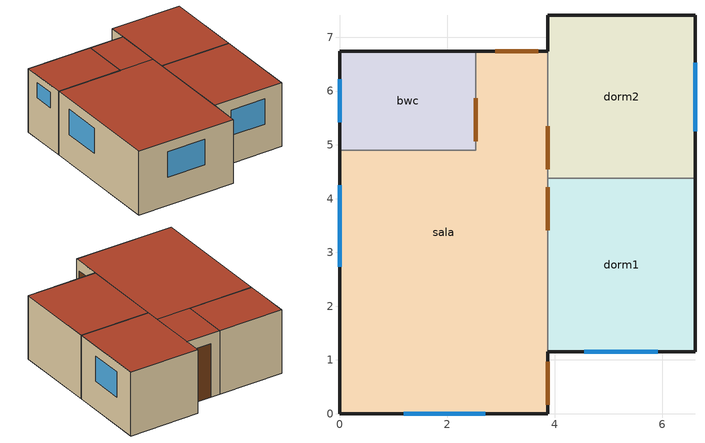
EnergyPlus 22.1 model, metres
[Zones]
dorm1
 floor othersideconditionsmodel (piso): 6.61,1.15 3.87,1.15 3.87,4.38 6.61,4.38 z0
 wall outside (par_ext): 3.87,1.15 6.61,1.15 6.61,4.38 z0:2.5
 wall to sala (par_int): 3.87,4.38 3.87,1.15 z0:2.5
 wall to dorm2 (par_int): 6.61,4.38 3.87,4.38 z0:2.5
 window (vidro): 4.55,1.15 5.92,1.15 z1.1:2.1
 door inside (porta_int): 3.87,4.21 3.87,3.42 z0:2.1
 roof outside (cob): 3.87,1.15 6.61,1.15 6.61,4.38 3.87,4.38 z2.5
dorm2
 floor othersideconditionsmodel (piso): 6.61,4.38 3.87,4.38 3.87,7.41 6.61,7.41 z0
 wall outside (par_ext): 6.61,4.38 6.61,7.41 3.87,7.41 3.87,6.74 z0:2.5
 wall to sala (par_int): 3.87,6.74 3.87,4.38 z0:2.5
 window (vidro): 6.61,5.25 6.61,6.53 z1.1:2.1
 door inside (porta_int): 3.87,5.35 3.87,4.55 z0:2.1
 roof outside (cob): 3.87,4.38 6.61,4.38 6.61,7.41 3.87,7.41 z2.5
sala
 floor othersideconditionsmodel (piso): 3.87,0 0,0 0,4.9 2.53,4.9 2.53,6.74 3.87,6.74 z0
 wall outside (par_ext): 0,4.9 0,0 3.87,0 3.87,1.15 / 3.87,6.74 2.53,6.74 z0:2.5
 wall to bwc (par_int): 2.53,6.74 2.53,4.9 0,4.9 z0:2.5
 window (vidro): 0,4.25 0,2.73 / 1.19,0 2.71,0 z1.1:2.1
 door (porta_ext): 3.87,0.17 3.87,0.97 / 3.7,6.74 2.9,6.74 z0:2.1
 door inside (porta_int): 2.53,5.87 2.53,5.07 z0:2.1
 roof outside (cob): 0,0 3.87,0 3.87,4.9 0,4.9 z2.5; 2.53,4.9 3.87,4.9 3.87,6.74 2.53,6.74 z2.5
bwc
 floor othersideconditionsmodel (piso): 2.53,4.9 0,4.9 0,6.74 2.53,6.74 z0
 wall outside (par_ext): 2.53,6.74 0,6.74 0,4.9 z0:2.5
 window (vidro): 0,6.22 0,5.42 z1.6:2.2
 roof outside (cob): 0,4.9 2.53,4.9 2.53,6.74 0,6.74 z2.5
[Building]
unifamiliar: North Axis {deg}=0; Terrain=City; Loads Convergence Tolerance Value {W}=0.04; Temperature Convergence Tolerance Value {deltaC}=0.4; Solar Distribution=FullInteriorAndExteriorWithReflections; Maximum Number of Warmup Days=25; Minimum Number of Warmup Days=6
[Site:GroundTemperature:Undisturbed:FiniteDifference]
groundtemp_finitediff: 1, 1250, 1200, 30, 50, 0.4
[Site:GroundDomain:Slab]
grounddomain_slab: 10, 1, 5, 1, 1250, 1200, 30, 50, Site:GroundTemperature:Undisturbed:FiniteDifference, groundtemp_finitediff, 0.4, ground_coupled_oscm, OnGrade, No, Full, No, Timestep, 1.6, 6
[Material] Thermal Absorptance=0.9
Name | Roughness | Thickness {m} | Conductivity {W/m-K} | Density {kg/m3} | Specific Heat {J/kg-K} | Solar Absorptance | Visible Absorptance
ref_concreto_10cm_abs05 | Rough | 0.1 | 1.75 | 2200 | 1000 | 0.5 | 0.5
ref_porta_mad_3cm_abs05 | MediumSmooth | 0.03 | 0.15 | 650 | 2300 | 0.5 | 0.5
ref_concreto_10cm_abs058 | Rough | 0.1 | 1.75 | 2200 | 1000 | 0.58 | 0.58
ref_fibro_telha_abs065 | MediumRough | 0.006 | 0.65 | 1700 | 840 | 0.65 | 0.65
[Material:NoMass]
ref_isolante: Roughness=Rough; Thermal Resistance {m2-K/W}=0.67; Thermal Absorptance=0.9; Solar Absorptance=0.7; Visible Absorptance=0.7
[Material:AirGap]
ref_camara_ar_cob: Thermal Resistance {m2-K/W}=0.21
[WindowMaterial:SimpleGlazingSystem]
ref_vidro_u57_shgc087: U-Factor {W/m2-K}=5.7; Solar Heat Gain Coefficient=0.87
[Construction]
piso; par_int: ref_concreto_10cm_abs05
cob: ref_fibro_telha_abs065, ref_camara_ar_cob, ref_isolante, ref_concreto_10cm_abs05
par_ext: ref_concreto_10cm_abs058
porta_ext; porta_int: ref_porta_mad_3cm_abs05
vidro: ref_vidro_u57_shgc087
[Zone] Multiplier=1
sala; dorm1; dorm2; bwc
[SurfaceProperty:OtherSideConditionsModel]
ground_coupled_oscm: Type of Modeling=GroundCoupledSurface
[HVACTemplate:Thermostat]
termostato: Constant Heating Setpoint {C}=21; Constant Cooling Setpoint {C}=23
[HVACTemplate:Zone:IdealLoadsAirSystem] Template Thermostat=termostato; Maximum Heating Supply Air Temperature {C}=50; Minimum Cooling Supply Air Temperature {C}=13; Maximum Heating Supply Air Humidity Ratio {kgWater/kgDryAir}=0.0156; Minimum Cooling Supply Air Humidity Ratio {kgWater/kgDryAir}=0.0077; Heating Limit=NoLimit; Cooling Limit=NoLimit; Dehumidification Control Type=None; Cooling Sensible Heat Ratio=0.7; Dehumidification Setpoint {percent}=60; Humidification Control Type=None; Humidification Setpoint {percent}=30; Outdoor Air Method=None; Outdoor Air Flow Rate per Person {m3/s}=0.00944; Demand Controlled Ventilation Type=None; Outdoor Air Economizer Type=NoEconomizer; Heat Recovery Type=None; Sensible Heat Recovery Effectiveness=0.7; Latent Heat Recovery Effectiveness=0.65
Name | System Availability Schedule
sala | sch_hvac_sala
dorm1; dorm2 | sch_hvac_dorm
[Schedule:Compact]
sch_hvac_sala: Through: 12/31, For: AllDays, Until: 14:00, 0, Until: 22:00, 1, Until: 24:00, 0
sch_hvac_dorm: Through: 12/31, For: AllDays, Until: 08:00, 1, Until: 22:00, 0, Until 24:00, 1
[AirflowNetwork:SimulationControl]
CasaMCMV: AirflowNetwork Control=MultizoneWithoutDistribution; Wind Pressure Coefficient Type=SurfaceAverageCalculation; Height Selection for Local Wind Pressure Calculation=OpeningHeight; Building Type=LowRise; Maximum Number of Iterations=500; Initialization Type=LinearInitializationMethod; Relative Airflow Convergence Tolerance=0.0001; Absolute Airflow Convergence Tolerance {kg/s}=0.000001; Convergence Acceleration Limit=-.5; Azimuth Angle of Long Axis of Building {deg}=0; Ratio of Building Width Along Short Axis to Width Along Long Axis=0.85
[AirflowNetwork:MultiZone:Surface] Window/Door Opening Factor, or Crack Factor=1; Minimum Venting Open Factor=0
Name | Leakage Component | Ventilation Control Mode
sala_jan_2; sala_jan_1; dorm1_jan; dorm2_jan | abertura_janela | NoVent
sala_portaex_1; sala_portaex_2; bwc_porta; dorm1_porta; dorm2_porta | abertura_porta | NoVent
bwc_jan | abertura_janela | Constant
[AirflowNetwork:MultiZone:Component:DetailedOpening] Type of Rectangular Large Vertical Opening (LVO)=NonPivoted; Extra Crack Length or Height of Pivoting Axis {m}=0; Number of Sets of Opening Factor Data=2; Opening Factor 1=0; Discharge Coefficient for Opening Factor 1=0.001; Width Factor for Opening Factor 1=0; Height Factor for Opening Factor 1=1; Start Height Factor for Opening Factor 1=0; Opening Factor 2=1; Discharge Coefficient for Opening Factor 2=0.6; Height Factor for Opening Factor 2=1; Start Height Factor for Opening Factor 2=0
Name | Air Mass Flow Coefficient When Opening is Closed {kg/s-m} | Air Mass Flow Exponent When Opening is Closed | Width Factor for Opening Factor 2
abertura_porta | 0.0024 | 0.59 | 1
abertura_janela | 0.00063 | 0.63 | 0.45
